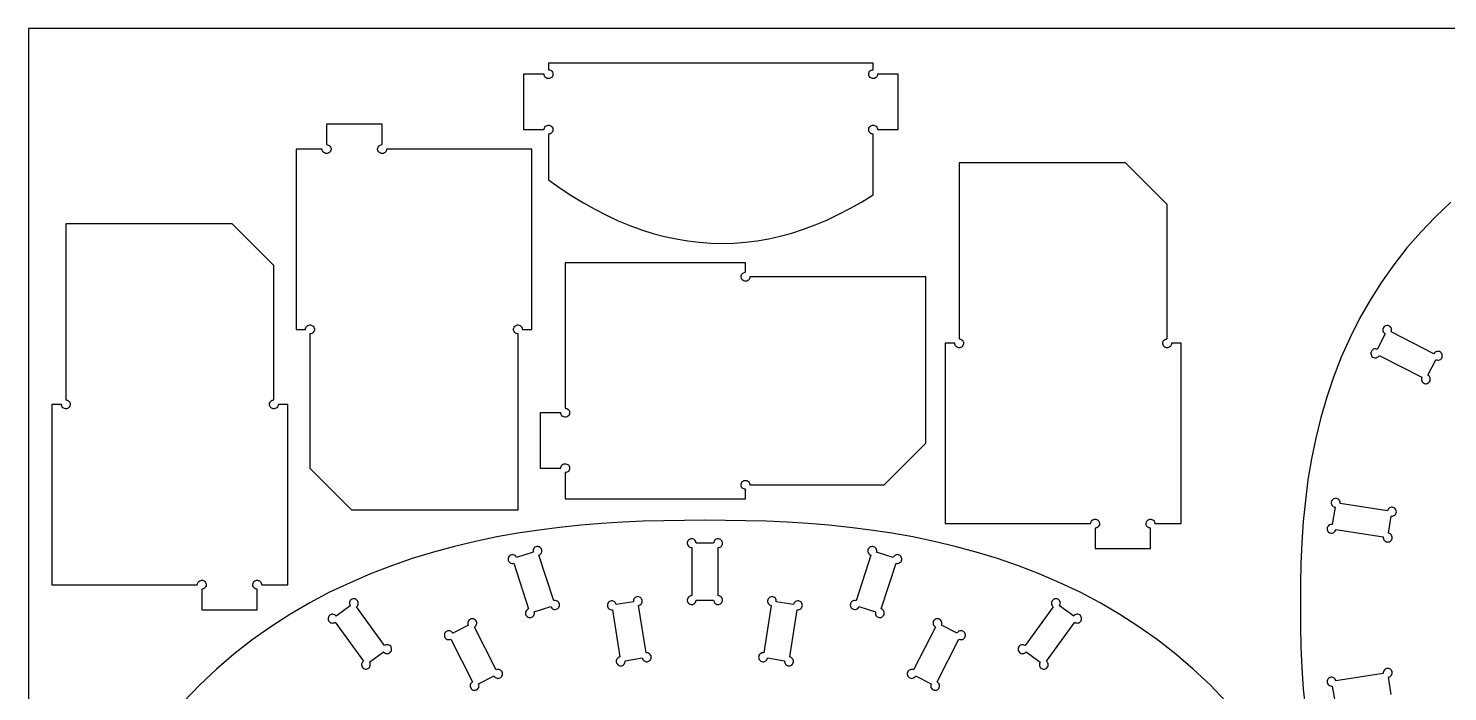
# Model space of a CAD drawing. Extents: x 0 to 2440, y -1470 to 1220.
# Drawn here: x 0 to 1023, y 742 to 1220 of the extents above; entities that cross this region are included whole.
import ezdxf

# ---------------------------------------------------------------- set-up
doc = ezdxf.new("R2010")
doc.units = 0
doc.layers.add('CUT', color=1, linetype='Continuous')
doc.layers.add('REFERENCE-SHEET', color=8, linetype='Continuous')

msp = doc.modelspace()

# ---------------------------------------------------------------- linework, layer by layer
at = {"layer": 'CUT'}
for points in [[(375, 1195), (375, 1190.2), (375.7, 1190.1), (376.3, 1189.9), (376.9, 1189.6), (377.4, 1189.1), (377.8, 1188.5), (378.1, 1187.9), (378.2, 1187.2), (378.2, 1186.5), (378, 1185.9), (377.7, 1185.3), (377.3, 1184.7), (376.7, 1184.3), (376.1, 1184), (375.5, 1183.8), (374.8, 1183.8), (374.1, 1183.9), (373.5, 1184.2), (372.9, 1184.6), (372.4, 1185.1), (372.1, 1185.7), (371.9, 1186.3), (371.8, 1187), (357, 1187), (357, 1147), (371.8, 1147), (371.9, 1147.7), (372.1, 1148.3), (372.4, 1148.9), (372.9, 1149.4), (373.5, 1149.8), (374.1, 1150.1), (374.8, 1150.2), (375.5, 1150.2), (376.1, 1150), (376.7, 1149.7), (377.3, 1149.3), (377.7, 1148.7), (378, 1148.1), (378.2, 1147.5), (378.2, 1146.8), (378.1, 1146.1), (377.8, 1145.5), (377.4, 1144.9), (376.9, 1144.4), (376.3, 1144.1), (375.7, 1143.9), (375, 1143.8), (375, 1110.8), (383.4, 1104.9), (391.7, 1099.4), (400.1, 1094.3), (408.4, 1089.6), (416.8, 1085.3), (425.1, 1081.4), (433.5, 1077.9), (441.9, 1074.9), (450.2, 1072.2), (458.6, 1070), (466.9, 1068.2), (475.3, 1066.8), (483.6, 1065.8), (492, 1065.2), (500.4, 1065), (508.7, 1065.2), (517.1, 1065.9), (525.4, 1066.9), (533.8, 1068.4), (542.1, 1070.3), (550.5, 1072.5), (558.9, 1075.2), (567.2, 1078.3), (575.6, 1081.8), (583.9, 1085.8), (592.3, 1090.1), (600.6, 1094.8), (609, 1100), (609, 1143.8), (608.3, 1143.9), (607.7, 1144.1), (607.1, 1144.4), (606.6, 1144.9), (606.2, 1145.5), (605.9, 1146.1), (605.8, 1146.8), (605.8, 1147.5), (606, 1148.1), (606.3, 1148.7), (606.7, 1149.3), (607.3, 1149.7), (607.9, 1150), (608.5, 1150.2), (609.2, 1150.2), (609.9, 1150.1), (610.5, 1149.8), (611.1, 1149.4), (611.6, 1148.9), (611.9, 1148.3), (612.1, 1147.7), (612.2, 1147), (627, 1147), (627, 1187), (612.2, 1187), (612.1, 1186.3), (611.9, 1185.7), (611.6, 1185.1), (611.1, 1184.6), (610.5, 1184.2), (609.9, 1183.9), (609.2, 1183.8), (608.5, 1183.8), (607.9, 1184), (607.3, 1184.3), (606.7, 1184.7), (606.3, 1185.3), (606, 1185.9), (605.8, 1186.5), (605.8, 1187.2), (605.9, 1187.9), (606.2, 1188.5), (606.6, 1189.1), (607.1, 1189.6), (607.7, 1189.9), (608.3, 1190.1), (609, 1190.2), (609, 1195)], [(363, 1133), (258.2, 1133), (258.1, 1132.3), (257.9, 1131.7), (257.6, 1131.1), (257.1, 1130.6), (256.5, 1130.2), (255.9, 1129.9), (255.2, 1129.8), (254.5, 1129.8), (253.9, 1130), (253.3, 1130.3), (252.7, 1130.7), (252.3, 1131.3), (252, 1131.9), (251.8, 1132.5), (251.8, 1133.2), (251.9, 1133.9), (252.2, 1134.5), (252.6, 1135.1), (253.1, 1135.6), (253.7, 1135.9), (254.3, 1136.1), (255, 1136.2), (255, 1151), (215, 1151), (215, 1136.2), (215.7, 1136.1), (216.3, 1135.9), (216.9, 1135.6), (217.4, 1135.1), (217.8, 1134.5), (218.1, 1133.9), (218.2, 1133.2), (218.2, 1132.5), (218, 1131.9), (217.7, 1131.3), (217.3, 1130.7), (216.7, 1130.3), (216.1, 1130), (215.5, 1129.8), (214.8, 1129.8), (214.1, 1129.9), (213.5, 1130.2), (212.9, 1130.6), (212.4, 1131.1), (212.1, 1131.7), (211.9, 1132.3), (211.8, 1133), (193, 1133), (193, 1003), (199.8, 1003), (199.9, 1003.7), (200.1, 1004.3), (200.4, 1004.9), (200.9, 1005.4), (201.5, 1005.8), (202.1, 1006.1), (202.8, 1006.2), (203.5, 1006.2), (204.1, 1006), (204.7, 1005.7), (205.3, 1005.3), (205.7, 1004.7), (206, 1004.1), (206.2, 1003.5), (206.2, 1002.8), (206.1, 1002.1), (205.8, 1001.5), (205.4, 1000.9), (204.9, 1000.4), (204.3, 1000.1), (203.7, 999.9), (203, 999.8), (203, 903), (233, 873), (353, 873), (353, 999.8), (352.3, 999.9), (351.7, 1000.1), (351.1, 1000.4), (350.6, 1000.9), (350.2, 1001.5), (349.9, 1002.1), (349.8, 1002.8), (349.8, 1003.5), (350, 1004.1), (350.3, 1004.7), (350.7, 1005.3), (351.3, 1005.7), (351.9, 1006), (352.5, 1006.2), (353.2, 1006.2), (353.9, 1006.1), (354.5, 1005.8), (355.1, 1005.4), (355.6, 1004.9), (355.9, 1004.3), (356.1, 1003.7), (356.2, 1003), (363, 1003)], [(661, 863), (765.8, 863), (765.9, 863.7), (766.1, 864.3), (766.4, 864.9), (766.9, 865.4), (767.5, 865.8), (768.1, 866.1), (768.8, 866.2), (769.5, 866.2), (770.1, 866), (770.7, 865.7), (771.3, 865.3), (771.7, 864.7), (772, 864.1), (772.2, 863.5), (772.2, 862.8), (772.1, 862.1), (771.8, 861.5), (771.4, 860.9), (770.9, 860.4), (770.3, 860.1), (769.7, 859.9), (769, 859.8), (769, 845), (809, 845), (809, 859.8), (808.3, 859.9), (807.7, 860.1), (807.1, 860.4), (806.6, 860.9), (806.2, 861.5), (805.9, 862.1), (805.8, 862.8), (805.8, 863.5), (806, 864.1), (806.3, 864.7), (806.7, 865.3), (807.3, 865.7), (807.9, 866), (808.5, 866.2), (809.2, 866.2), (809.9, 866.1), (810.5, 865.8), (811.1, 865.4), (811.6, 864.9), (811.9, 864.3), (812.1, 863.7), (812.2, 863), (831, 863), (831, 993), (824.2, 993), (824.1, 992.3), (823.9, 991.7), (823.6, 991.1), (823.1, 990.6), (822.5, 990.2), (821.9, 989.9), (821.2, 989.8), (820.5, 989.8), (819.9, 990), (819.3, 990.3), (818.7, 990.7), (818.3, 991.3), (818, 991.9), (817.8, 992.5), (817.8, 993.2), (817.9, 993.9), (818.2, 994.5), (818.6, 995.1), (819.1, 995.6), (819.7, 995.9), (820.3, 996.1), (821, 996.2), (821, 1093), (791, 1123), (671, 1123), (671, 996.2), (671.7, 996.1), (672.3, 995.9), (672.9, 995.6), (673.4, 995.1), (673.8, 994.5), (674.1, 993.9), (674.2, 993.2), (674.2, 992.5), (674, 991.9), (673.7, 991.3), (673.3, 990.7), (672.7, 990.3), (672.1, 990), (671.5, 989.8), (670.8, 989.8), (670.1, 989.9), (669.5, 990.2), (668.9, 990.6), (668.4, 991.1), (668.1, 991.7), (667.9, 992.3), (667.8, 993), (661, 993)], [(17, 819), (121.8, 819), (121.9, 819.7), (122.1, 820.3), (122.4, 820.9), (122.9, 821.4), (123.5, 821.8), (124.1, 822.1), (124.8, 822.2), (125.5, 822.2), (126.1, 822), (126.7, 821.7), (127.3, 821.3), (127.7, 820.7), (128, 820.1), (128.2, 819.5), (128.2, 818.8), (128.1, 818.1), (127.8, 817.5), (127.4, 816.9), (126.9, 816.4), (126.3, 816.1), (125.7, 815.9), (125, 815.8), (125, 801), (165, 801), (165, 815.8), (164.3, 815.9), (163.7, 816.1), (163.1, 816.4), (162.6, 816.9), (162.2, 817.5), (161.9, 818.1), (161.8, 818.8), (161.8, 819.5), (162, 820.1), (162.3, 820.7), (162.7, 821.3), (163.3, 821.7), (163.9, 822), (164.5, 822.2), (165.2, 822.2), (165.9, 822.1), (166.5, 821.8), (167.1, 821.4), (167.6, 820.9), (167.9, 820.3), (168.1, 819.7), (168.2, 819), (187, 819), (187, 949), (180.2, 949), (180.1, 948.3), (179.9, 947.7), (179.6, 947.1), (179.1, 946.6), (178.5, 946.2), (177.9, 945.9), (177.2, 945.8), (176.5, 945.8), (175.9, 946), (175.3, 946.3), (174.7, 946.7), (174.3, 947.3), (174, 947.9), (173.8, 948.5), (173.8, 949.2), (173.9, 949.9), (174.2, 950.5), (174.6, 951.1), (175.1, 951.6), (175.7, 951.9), (176.3, 952.1), (177, 952.2), (177, 1049), (147, 1079), (27, 1079), (27, 952.2), (27.7, 952.1), (28.3, 951.9), (28.9, 951.6), (29.4, 951.1), (29.8, 950.5), (30.1, 949.9), (30.2, 949.2), (30.2, 948.5), (30, 947.9), (29.7, 947.3), (29.3, 946.7), (28.7, 946.3), (28.1, 946), (27.5, 945.8), (26.8, 945.8), (26.1, 945.9), (25.5, 946.2), (24.9, 946.6), (24.4, 947.1), (24.1, 947.7), (23.9, 948.3), (23.8, 949), (17, 949)], [(387, 1051), (387, 946.2), (387.7, 946.1), (388.3, 945.9), (388.9, 945.6), (389.4, 945.1), (389.8, 944.5), (390.1, 943.9), (390.2, 943.2), (390.2, 942.5), (390, 941.9), (389.7, 941.3), (389.3, 940.7), (388.7, 940.3), (388.1, 940), (387.5, 939.8), (386.8, 939.8), (386.1, 939.9), (385.5, 940.2), (384.9, 940.6), (384.4, 941.1), (384.1, 941.7), (383.9, 942.3), (383.8, 943), (369, 943), (369, 903), (383.8, 903), (383.9, 903.7), (384.1, 904.3), (384.4, 904.9), (384.9, 905.4), (385.5, 905.8), (386.1, 906.1), (386.8, 906.2), (387.5, 906.2), (388.1, 906), (388.7, 905.7), (389.3, 905.3), (389.7, 904.7), (390, 904.1), (390.2, 903.5), (390.2, 902.8), (390.1, 902.1), (389.8, 901.5), (389.4, 900.9), (388.9, 900.4), (388.3, 900.1), (387.7, 899.9), (387, 899.8), (387, 881), (517, 881), (517, 887.8), (516.3, 887.9), (515.7, 888.1), (515.1, 888.4), (514.6, 888.9), (514.2, 889.5), (513.9, 890.1), (513.8, 890.8), (513.8, 891.5), (514, 892.1), (514.3, 892.7), (514.7, 893.3), (515.3, 893.7), (515.9, 894), (516.5, 894.2), (517.2, 894.2), (517.9, 894.1), (518.5, 893.8), (519.1, 893.4), (519.6, 892.9), (519.9, 892.3), (520.1, 891.7), (520.2, 891), (617, 891), (647, 921), (647, 1041), (520.2, 1041), (520.1, 1040.3), (519.9, 1039.7), (519.6, 1039.1), (519.1, 1038.6), (518.5, 1038.2), (517.9, 1037.9), (517.2, 1037.8), (516.5, 1037.8), (515.9, 1038), (515.3, 1038.3), (514.7, 1038.7), (514.3, 1039.3), (514, 1039.9), (513.8, 1040.5), (513.8, 1041.2), (513.9, 1041.9), (514.2, 1042.5), (514.6, 1043.1), (515.1, 1043.6), (515.7, 1043.9), (516.3, 1044.1), (517, 1044.2), (517, 1051)], [(1014.7, 981.2), (1015.3, 981), (1016, 980.9), (1016.7, 980.9), (1017.4, 981.1), (1018, 981.4), (1018.5, 981.8), (1018.9, 982.4), (1019.2, 983), (1019.3, 983.7), (1019.3, 984.4), (1019.2, 985), (1018.9, 985.7), (1018.5, 986.2), (1018, 986.7), (1017.4, 987), (1016.7, 987.2), (1016.1, 987.2), (1015.4, 987.2), (1014.7, 986.9), (1014.2, 986.6), (1013.7, 986.1), (1013.3, 985.5), (982.5, 1001.2), (982.7, 1001.8), (982.8, 1002.5), (982.8, 1003.2), (982.6, 1003.9), (982.3, 1004.5), (981.8, 1005), (981.3, 1005.4), (980.7, 1005.7), (980, 1005.8), (979.3, 1005.8), (978.6, 1005.7), (978, 1005.4), (977.5, 1005), (977, 1004.5), (976.7, 1003.9), (976.5, 1003.3), (976.4, 1002.6), (976.5, 1001.9), (976.8, 1001.2), (977.1, 1000.7), (977.6, 1000.2), (978.2, 999.8), (972.5, 988.6), (971.8, 988.8), (971.1, 988.9), (970.5, 988.9), (969.8, 988.7), (969.2, 988.4), (968.7, 987.9), (968.3, 987.4), (968, 986.8), (967.8, 986.1), (967.8, 985.4), (968, 984.7), (968.2, 984.1), (968.6, 983.6), (969.2, 983.1), (969.8, 982.8), (970.4, 982.6), (971.1, 982.5), (971.8, 982.6), (972.4, 982.9), (973, 983.2), (973.5, 983.7), (973.8, 984.3), (1004.7, 968.6), (1004.4, 967.9), (1004.3, 967.3), (1004.4, 966.6), (1004.6, 965.9), (1004.9, 965.3), (1005.3, 964.8), (1005.9, 964.4), (1006.5, 964.1), (1007.2, 963.9), (1007.8, 963.9), (1008.5, 964.1), (1009.1, 964.4), (1009.7, 964.8), (1010.1, 965.3), (1010.5, 965.9), (1010.7, 966.5), (1010.7, 967.2), (1010.6, 967.9), (1010.4, 968.5), (1010, 969.1), (1009.6, 969.6), (1009, 970)], [(982.5, 868.5), (983.2, 868.5), (983.8, 868.6), (984.5, 868.8), (985, 869.2), (985.5, 869.7), (985.9, 870.3), (986.1, 870.9), (986.2, 871.6), (986.1, 872.3), (985.9, 873), (985.6, 873.5), (985.1, 874.1), (984.6, 874.5), (983.9, 874.7), (983.3, 874.9), (982.6, 874.8), (981.9, 874.7), (981.3, 874.4), (980.7, 874), (980.3, 873.4), (980, 872.8), (979.8, 872.2), (945.6, 877.6), (945.7, 878.3), (945.6, 878.9), (945.3, 879.6), (944.9, 880.1), (944.4, 880.6), (943.9, 881), (943.2, 881.2), (942.5, 881.3), (941.8, 881.2), (941.2, 881), (940.6, 880.7), (940.1, 880.2), (939.7, 879.7), (939.4, 879), (939.3, 878.4), (939.3, 877.7), (939.5, 877), (939.8, 876.4), (940.2, 875.8), (940.7, 875.4), (941.3, 875.1), (942, 874.9), (940, 862.5), (939.3, 862.5), (938.7, 862.4), (938, 862.1), (937.5, 861.8), (937, 861.3), (936.6, 860.7), (936.4, 860), (936.3, 859.4), (936.4, 858.7), (936.6, 858), (936.9, 857.4), (937.4, 856.9), (937.9, 856.5), (938.6, 856.3), (939.2, 856.1), (939.9, 856.1), (940.6, 856.3), (941.2, 856.6), (941.7, 857), (942.2, 857.5), (942.5, 858.2), (942.7, 858.8), (976.8, 853.4), (976.8, 852.7), (976.9, 852), (977.2, 851.4), (977.6, 850.8), (978.1, 850.4), (978.6, 850), (979.3, 849.8), (980, 849.7), (980.6, 849.8), (981.3, 850), (981.9, 850.3), (982.4, 850.8), (982.8, 851.3), (983.1, 852), (983.2, 852.6), (983.2, 853.3), (983, 854), (982.7, 854.6), (982.3, 855.1), (981.8, 855.6), (981.2, 855.9), (980.5, 856.1)], [(494, 807.9), (494.1, 807.2), (494.3, 806.6), (494.6, 806), (495.1, 805.5), (495.7, 805.1), (496.3, 804.8), (497, 804.7), (497.7, 804.7), (498.3, 804.9), (498.9, 805.2), (499.5, 805.6), (499.9, 806.2), (500.2, 806.8), (500.4, 807.4), (500.4, 808.1), (500.3, 808.8), (500, 809.4), (499.6, 810), (499.1, 810.5), (498.5, 810.8), (497.9, 811), (497.2, 811.1), (497.2, 845.7), (497.9, 845.8), (498.5, 846), (499.1, 846.3), (499.6, 846.8), (500, 847.4), (500.3, 848), (500.4, 848.7), (500.4, 849.4), (500.2, 850), (499.9, 850.6), (499.5, 851.2), (498.9, 851.6), (498.3, 851.9), (497.7, 852.1), (497, 852.1), (496.3, 852), (495.7, 851.7), (495.1, 851.3), (494.6, 850.8), (494.3, 850.2), (494.1, 849.6), (494, 848.9), (481.4, 848.9), (481.3, 849.6), (481.1, 850.2), (480.8, 850.8), (480.3, 851.3), (479.7, 851.7), (479.1, 852), (478.4, 852.1), (477.7, 852.1), (477.1, 851.9), (476.5, 851.6), (475.9, 851.2), (475.5, 850.6), (475.2, 850), (475, 849.4), (475, 848.7), (475.1, 848), (475.4, 847.4), (475.8, 846.8), (476.3, 846.3), (476.9, 846), (477.5, 845.8), (478.2, 845.7), (478.2, 811.1), (477.5, 811), (476.9, 810.8), (476.3, 810.5), (475.8, 810), (475.4, 809.4), (475.1, 808.8), (475, 808.1), (475, 807.4), (475.2, 806.8), (475.5, 806.2), (475.9, 805.6), (476.5, 805.2), (477.1, 804.9), (477.7, 804.7), (478.4, 804.7), (479.1, 804.8), (479.7, 805.1), (480.3, 805.5), (480.8, 806), (481.1, 806.6), (481.3, 807.2), (481.4, 807.9)], [(376.6, 803.4), (376.9, 802.7), (377.3, 802.2), (377.8, 801.7), (378.4, 801.4), (379.1, 801.2), (379.8, 801.2), (380.5, 801.3), (381.1, 801.5), (381.7, 801.9), (382.2, 802.3), (382.5, 802.9), (382.8, 803.5), (382.9, 804.2), (382.8, 804.9), (382.7, 805.6), (382.3, 806.2), (381.9, 806.7), (381.3, 807.1), (380.7, 807.4), (380.1, 807.5), (379.4, 807.5), (378.7, 807.4), (368, 840.3), (368.6, 840.6), (369.2, 841), (369.6, 841.5), (370, 842.1), (370.2, 842.8), (370.2, 843.4), (370.1, 844.1), (369.9, 844.8), (369.5, 845.3), (369, 845.8), (368.5, 846.2), (367.8, 846.4), (367.2, 846.6), (366.5, 846.5), (365.8, 846.3), (365.2, 846), (364.7, 845.6), (364.3, 845), (364, 844.4), (363.8, 843.7), (363.8, 843), (364, 842.4), (352, 838.5), (351.7, 839.1), (351.3, 839.6), (350.8, 840.1), (350.2, 840.4), (349.5, 840.6), (348.9, 840.7), (348.2, 840.6), (347.5, 840.4), (347, 840), (346.5, 839.5), (346.1, 838.9), (345.9, 838.3), (345.8, 837.6), (345.8, 836.9), (346, 836.3), (346.3, 835.7), (346.8, 835.2), (347.3, 834.7), (347.9, 834.5), (348.6, 834.3), (349.3, 834.3), (349.9, 834.4), (360.6, 801.5), (360, 801.3), (359.5, 800.8), (359, 800.3), (358.7, 799.7), (358.5, 799.1), (358.4, 798.4), (358.5, 797.7), (358.7, 797.1), (359.1, 796.5), (359.6, 796), (360.2, 795.6), (360.8, 795.4), (361.5, 795.3), (362.2, 795.3), (362.8, 795.5), (363.4, 795.8), (363.9, 796.3), (364.4, 796.8), (364.6, 797.5), (364.8, 798.1), (364.8, 798.8), (364.7, 799.5)], [(610.7, 799.5), (610.6, 798.8), (610.6, 798.1), (610.8, 797.5), (611, 796.8), (611.5, 796.3), (612, 795.8), (612.6, 795.5), (613.2, 795.3), (613.9, 795.3), (614.6, 795.4), (615.2, 795.6), (615.8, 796), (616.3, 796.5), (616.7, 797.1), (616.9, 797.7), (617, 798.4), (616.9, 799.1), (616.7, 799.7), (616.4, 800.3), (615.9, 800.8), (615.4, 801.3), (614.8, 801.5), (625.5, 834.4), (626.1, 834.3), (626.8, 834.3), (627.5, 834.5), (628.1, 834.7), (628.6, 835.2), (629.1, 835.7), (629.4, 836.3), (629.6, 836.9), (629.6, 837.6), (629.5, 838.3), (629.3, 838.9), (628.9, 839.5), (628.4, 840), (627.9, 840.4), (627.2, 840.6), (626.5, 840.7), (625.9, 840.6), (625.2, 840.4), (624.6, 840.1), (624.1, 839.6), (623.7, 839.1), (623.4, 838.5), (611.4, 842.4), (611.6, 843), (611.6, 843.7), (611.4, 844.4), (611.1, 845), (610.7, 845.6), (610.2, 846), (609.6, 846.3), (608.9, 846.5), (608.2, 846.6), (607.6, 846.4), (606.9, 846.2), (606.4, 845.8), (605.9, 845.3), (605.5, 844.8), (605.3, 844.1), (605.2, 843.4), (605.2, 842.8), (605.4, 842.1), (605.8, 841.5), (606.2, 841), (606.8, 840.6), (607.4, 840.3), (596.7, 807.4), (596, 807.5), (595.3, 807.5), (594.7, 807.4), (594.1, 807.1), (593.5, 806.7), (593.1, 806.2), (592.7, 805.6), (592.6, 804.9), (592.5, 804.2), (592.6, 803.5), (592.9, 802.9), (593.2, 802.3), (593.7, 801.9), (594.3, 801.5), (594.9, 801.3), (595.6, 801.2), (596.3, 801.2), (597, 801.4), (597.6, 801.7), (598.1, 802.2), (598.5, 802.7), (598.8, 803.4)], [(256.1, 770.6), (256.6, 770.1), (257.1, 769.7), (257.8, 769.5), (258.4, 769.3), (259.1, 769.4), (259.8, 769.5), (260.4, 769.8), (260.9, 770.2), (261.4, 770.8), (261.7, 771.4), (261.9, 772), (261.9, 772.7), (261.8, 773.4), (261.5, 774), (261.2, 774.6), (260.7, 775.1), (260.1, 775.4), (259.4, 775.6), (258.8, 775.7), (258.1, 775.7), (257.4, 775.5), (256.8, 775.1), (236.5, 803.1), (237, 803.6), (237.4, 804.1), (237.7, 804.8), (237.8, 805.4), (237.8, 806.1), (237.6, 806.8), (237.3, 807.4), (236.9, 807.9), (236.4, 808.4), (235.8, 808.7), (235.1, 808.9), (234.4, 808.9), (233.8, 808.8), (233.1, 808.5), (232.6, 808.1), (232.1, 807.7), (231.7, 807.1), (231.5, 806.4), (231.4, 805.7), (231.5, 805.1), (231.7, 804.4), (232, 803.8), (221.8, 796.4), (221.4, 796.9), (220.8, 797.3), (220.2, 797.6), (219.5, 797.7), (218.8, 797.7), (218.2, 797.5), (217.6, 797.2), (217, 796.8), (216.6, 796.3), (216.3, 795.7), (216.1, 795), (216.1, 794.3), (216.2, 793.7), (216.4, 793), (216.8, 792.5), (217.3, 792), (217.9, 791.6), (218.5, 791.4), (219.2, 791.3), (219.9, 791.4), (220.5, 791.6), (221.1, 791.9), (241.5, 763.9), (241, 763.5), (240.6, 762.9), (240.3, 762.3), (240.2, 761.6), (240.2, 760.9), (240.3, 760.3), (240.6, 759.7), (241.1, 759.1), (241.6, 758.7), (242.2, 758.4), (242.8, 758.2), (243.5, 758.2), (244.2, 758.3), (244.8, 758.5), (245.4, 758.9), (245.9, 759.4), (246.2, 760), (246.5, 760.6), (246.5, 761.3), (246.5, 762), (246.3, 762.6), (245.9, 763.2)], [(442.6, 766.2), (442.8, 765.5), (443.1, 764.9), (443.5, 764.4), (444.1, 764), (444.7, 763.7), (445.4, 763.5), (446, 763.5), (446.7, 763.6), (447.3, 763.9), (447.9, 764.3), (448.4, 764.8), (448.7, 765.4), (448.9, 766), (449, 766.7), (448.9, 767.4), (448.7, 768), (448.3, 768.6), (447.8, 769.1), (447.3, 769.5), (446.6, 769.8), (446, 769.9), (445.3, 769.8), (439.9, 804), (440.5, 804.2), (441.1, 804.5), (441.7, 804.9), (442.1, 805.5), (442.4, 806.1), (442.5, 806.8), (442.5, 807.4), (442.4, 808.1), (442.1, 808.7), (441.7, 809.3), (441.2, 809.8), (440.6, 810.1), (440, 810.3), (439.3, 810.4), (438.6, 810.3), (438, 810.1), (437.4, 809.7), (436.9, 809.2), (436.5, 808.7), (436.3, 808), (436.2, 807.3), (436.2, 806.7), (423.7, 804.7), (423.6, 805.4), (423.3, 806), (422.8, 806.5), (422.3, 806.9), (421.7, 807.2), (421, 807.4), (420.3, 807.4), (419.6, 807.2), (419, 807), (418.5, 806.6), (418, 806.1), (417.7, 805.5), (417.5, 804.8), (417.4, 804.1), (417.5, 803.5), (417.7, 802.8), (418.1, 802.2), (418.5, 801.7), (419.1, 801.4), (419.7, 801.1), (420.4, 801), (421.1, 801), (426.5, 766.9), (425.8, 766.7), (425.2, 766.4), (424.7, 765.9), (424.3, 765.4), (424, 764.8), (423.8, 764.1), (423.8, 763.4), (423.9, 762.8), (424.2, 762.1), (424.6, 761.6), (425.1, 761.1), (425.7, 760.8), (426.4, 760.6), (427, 760.5), (427.7, 760.6), (428.4, 760.8), (429, 761.2), (429.5, 761.6), (429.8, 762.2), (430.1, 762.8), (430.2, 763.5), (430.2, 764.2)], [(545.2, 764.2), (545.2, 763.5), (545.3, 762.8), (545.6, 762.2), (545.9, 761.6), (546.4, 761.2), (547, 760.8), (547.7, 760.6), (548.4, 760.5), (549, 760.6), (549.7, 760.8), (550.3, 761.1), (550.8, 761.6), (551.2, 762.1), (551.5, 762.8), (551.6, 763.4), (551.6, 764.1), (551.4, 764.8), (551.1, 765.4), (550.7, 765.9), (550.2, 766.4), (549.6, 766.7), (548.9, 766.9), (554.3, 801), (555, 801), (555.7, 801.1), (556.3, 801.4), (556.9, 801.7), (557.3, 802.2), (557.7, 802.8), (557.9, 803.5), (558, 804.1), (557.9, 804.8), (557.7, 805.5), (557.4, 806.1), (556.9, 806.6), (556.4, 807), (555.8, 807.2), (555.1, 807.4), (554.4, 807.4), (553.7, 807.2), (553.1, 806.9), (552.6, 806.5), (552.1, 806), (551.8, 805.4), (551.7, 804.7), (539.2, 806.7), (539.2, 807.3), (539.1, 808), (538.9, 808.7), (538.5, 809.2), (538, 809.7), (537.4, 810.1), (536.8, 810.3), (536.1, 810.4), (535.4, 810.3), (534.8, 810.1), (534.2, 809.8), (533.7, 809.3), (533.3, 808.7), (533, 808.1), (532.9, 807.4), (532.9, 806.8), (533, 806.1), (533.3, 805.5), (533.7, 804.9), (534.3, 804.5), (534.9, 804.2), (535.5, 804), (530.1, 769.8), (529.4, 769.9), (528.8, 769.8), (528.1, 769.5), (527.6, 769.1), (527.1, 768.6), (526.7, 768), (526.5, 767.4), (526.4, 766.7), (526.5, 766), (526.7, 765.4), (527, 764.8), (527.5, 764.3), (528.1, 763.9), (528.7, 763.6), (529.4, 763.5), (530, 763.5), (530.7, 763.7), (531.3, 764), (531.9, 764.4), (532.3, 764.9), (532.6, 765.5), (532.8, 766.2)], [(729.5, 763.2), (729.1, 762.6), (728.9, 762), (728.9, 761.3), (728.9, 760.6), (729.2, 760), (729.5, 759.4), (730, 758.9), (730.6, 758.5), (731.2, 758.3), (731.9, 758.2), (732.6, 758.2), (733.2, 758.4), (733.8, 758.7), (734.3, 759.1), (734.8, 759.7), (735.1, 760.3), (735.2, 760.9), (735.2, 761.6), (735.1, 762.3), (734.8, 762.9), (734.4, 763.5), (733.9, 763.9), (754.3, 791.9), (754.9, 791.6), (755.5, 791.4), (756.2, 791.3), (756.9, 791.4), (757.5, 791.6), (758.1, 792), (758.6, 792.5), (759, 793), (759.2, 793.7), (759.3, 794.3), (759.3, 795), (759.1, 795.7), (758.8, 796.3), (758.4, 796.8), (757.8, 797.2), (757.2, 797.5), (756.6, 797.7), (755.9, 797.7), (755.2, 797.6), (754.6, 797.3), (754, 796.9), (753.6, 796.4), (743.4, 803.8), (743.7, 804.4), (743.9, 805.1), (744, 805.7), (743.9, 806.4), (743.7, 807.1), (743.3, 807.7), (742.8, 808.1), (742.3, 808.5), (741.6, 808.8), (741, 808.9), (740.3, 808.9), (739.6, 808.7), (739, 808.4), (738.5, 807.9), (738.1, 807.4), (737.8, 806.8), (737.6, 806.1), (737.6, 805.4), (737.7, 804.8), (738, 804.1), (738.4, 803.6), (738.9, 803.1), (718.6, 775.1), (718, 775.5), (717.3, 775.7), (716.6, 775.7), (716, 775.6), (715.3, 775.4), (714.7, 775.1), (714.2, 774.6), (713.9, 774), (713.6, 773.4), (713.5, 772.7), (713.5, 772), (713.7, 771.4), (714, 770.8), (714.5, 770.2), (715, 769.8), (715.6, 769.5), (716.3, 769.4), (717, 769.3), (717.6, 769.5), (718.3, 769.7), (718.8, 770.1), (719.3, 770.6)], [(335.8, 753.3), (336.1, 752.7), (336.6, 752.2), (337.2, 751.8), (337.9, 751.6), (338.5, 751.5), (339.2, 751.6), (339.9, 751.8), (340.5, 752.1), (341, 752.5), (341.4, 753.1), (341.7, 753.7), (341.8, 754.4), (341.8, 755.1), (341.7, 755.7), (341.4, 756.4), (340.9, 756.9), (340.4, 757.4), (339.8, 757.7), (339.2, 757.9), (338.5, 757.9), (337.8, 757.8), (337.2, 757.6), (321.5, 788.4), (322, 788.8), (322.5, 789.3), (322.9, 789.8), (323.1, 790.5), (323.2, 791.1), (323.2, 791.8), (323, 792.5), (322.6, 793.1), (322.2, 793.6), (321.6, 794), (321, 794.3), (320.3, 794.4), (319.6, 794.4), (319, 794.3), (318.4, 794), (317.8, 793.6), (317.4, 793), (317, 792.4), (316.9, 791.8), (316.8, 791.1), (316.9, 790.4), (317.2, 789.8), (305.9, 784.1), (305.6, 784.6), (305.1, 785.1), (304.5, 785.5), (303.8, 785.7), (303.2, 785.8), (302.5, 785.8), (301.8, 785.6), (301.2, 785.2), (300.7, 784.8), (300.3, 784.2), (300, 783.6), (299.9, 782.9), (299.9, 782.3), (300, 781.6), (300.3, 781), (300.8, 780.4), (301.3, 780), (301.9, 779.6), (302.5, 779.5), (303.2, 779.4), (303.9, 779.5), (304.5, 779.8), (320.2, 748.9), (319.7, 748.6), (319.2, 748.1), (318.8, 747.5), (318.6, 746.9), (318.5, 746.2), (318.5, 745.5), (318.7, 744.8), (319.1, 744.2), (319.5, 743.7), (320.1, 743.3), (320.7, 743), (321.4, 742.9), (322.1, 742.9), (322.7, 743.1), (323.3, 743.3), (323.9, 743.8), (324.3, 744.3), (324.7, 744.9), (324.8, 745.5), (324.9, 746.2), (324.8, 746.9), (324.5, 747.5)], [(650.9, 747.5), (650.6, 746.9), (650.5, 746.2), (650.6, 745.5), (650.7, 744.9), (651.1, 744.3), (651.5, 743.8), (652.1, 743.3), (652.7, 743.1), (653.3, 742.9), (654, 742.9), (654.7, 743), (655.3, 743.3), (655.9, 743.7), (656.3, 744.2), (656.7, 744.8), (656.9, 745.5), (656.9, 746.2), (656.8, 746.9), (656.6, 747.5), (656.2, 748.1), (655.7, 748.6), (655.2, 748.9), (670.9, 779.8), (671.5, 779.5), (672.2, 779.4), (672.9, 779.5), (673.5, 779.6), (674.1, 780), (674.6, 780.4), (675.1, 781), (675.4, 781.6), (675.5, 782.3), (675.5, 782.9), (675.4, 783.6), (675.1, 784.2), (674.7, 784.8), (674.2, 785.2), (673.6, 785.6), (672.9, 785.8), (672.2, 785.8), (671.6, 785.7), (670.9, 785.5), (670.3, 785.1), (669.8, 784.6), (669.5, 784.1), (658.2, 789.8), (658.5, 790.4), (658.6, 791.1), (658.5, 791.8), (658.4, 792.4), (658, 793), (657.6, 793.6), (657, 794), (656.4, 794.3), (655.8, 794.4), (655.1, 794.4), (654.4, 794.3), (653.8, 794), (653.2, 793.6), (652.8, 793.1), (652.4, 792.5), (652.2, 791.8), (652.2, 791.1), (652.3, 790.5), (652.5, 789.8), (652.9, 789.3), (653.4, 788.8), (653.9, 788.4), (638.2, 757.6), (637.6, 757.8), (636.9, 757.9), (636.2, 757.9), (635.6, 757.7), (635, 757.4), (634.5, 756.9), (634, 756.4), (633.7, 755.7), (633.6, 755.1), (633.6, 754.4), (633.7, 753.7), (634, 753.1), (634.4, 752.5), (634.9, 752.1), (635.5, 751.8), (636.2, 751.6), (636.9, 751.5), (637.5, 751.6), (638.2, 751.8), (638.8, 752.2), (639.3, 752.7), (639.6, 753.3)]]:
    msp.add_lwpolyline(points, close=True, dxfattribs=at)
for points in [[(1025.6, 1094.7), (1014.5, 1084.2), (1003.9, 1073.2), (993.8, 1061.7), (984.4, 1049.6), (975.5, 1037.1), (967.3, 1024.1), (959.7, 1010.8), (952.8, 997.1), (946.5, 983), (941, 968.7), (936, 954.2), (931.8, 939.5), (928.1, 924.7), (925, 909.7), (922.5, 894.7), (920.6, 879.6), (919.1, 864.5), (918, 849.4), (917.4, 834.3), (917.1, 819.3), (917, 804.2), (917.1, 789.1), (917.4, 774.1), (918, 759), (919.1, 743.9), (920.6, 728.8)], [(863.4, 734.7), (851.9, 746.8), (839.8, 758.2), (827.2, 769), (814.1, 779.2), (800.6, 788.7), (786.8, 797.6), (772.6, 805.9), (758.2, 813.5), (743.5, 820.4), (728.7, 826.8), (713.7, 832.6), (698.6, 837.8), (683.4, 842.4), (668.2, 846.6), (653, 850.2), (637.7, 853.4), (622.5, 856.1), (607.3, 858.4), (592.2, 860.3), (577.1, 861.9), (562.1, 863.1), (547.1, 864.1), (532.2, 864.7), (517.3, 865.1), (502.5, 865.3), (487.7, 865.4), (472.9, 865.3), (458.1, 865.1), (443.2, 864.7), (428.3, 864.1), (413.3, 863.1), (398.3, 861.9), (383.2, 860.3), (368.1, 858.4), (352.9, 856.1), (337.7, 853.4), (322.4, 850.2), (307.2, 846.6), (292, 842.4), (276.8, 837.8), (261.7, 832.6), (246.7, 826.8), (231.9, 820.4), (217.2, 813.5), (202.8, 805.9), (188.6, 797.6), (174.8, 788.7), (161.3, 779.2), (148.2, 769), (135.6, 758.2), (123.5, 746.8), (112, 734.7)], [(982.5, 739.9), (980.5, 752.3), (981.2, 752.5), (981.8, 752.8), (982.3, 753.3), (982.7, 753.8), (983, 754.4), (983.2, 755.1), (983.2, 755.8), (983.1, 756.4), (982.8, 757.1), (982.4, 757.6), (981.9, 758.1), (981.3, 758.4), (980.6, 758.6), (980, 758.7), (979.3, 758.6), (978.6, 758.4), (978.1, 758), (977.6, 757.6), (977.2, 757), (976.9, 756.4), (976.8, 755.7), (976.8, 755), (942.7, 749.6), (942.5, 750.2), (942.2, 750.9), (941.7, 751.4), (941.2, 751.8), (940.6, 752.1), (939.9, 752.3), (939.2, 752.3), (938.6, 752.1), (937.9, 751.9), (937.4, 751.5), (936.9, 751), (936.6, 750.4), (936.4, 749.7), (936.3, 749), (936.4, 748.4), (936.6, 747.7), (937, 747.1), (937.5, 746.6), (938, 746.3), (938.7, 746), (939.3, 745.9), (940, 745.9), (942, 733.5)]]:
    msp.add_lwpolyline(points, dxfattribs=at)
at = {"layer": 'REFERENCE-SHEET'}
msp.add_lwpolyline([(0, 0), (2440, 0), (2440, 1220), (0, 1220)], close=True, dxfattribs=at)

doc.saveas('drawing.dxf')
